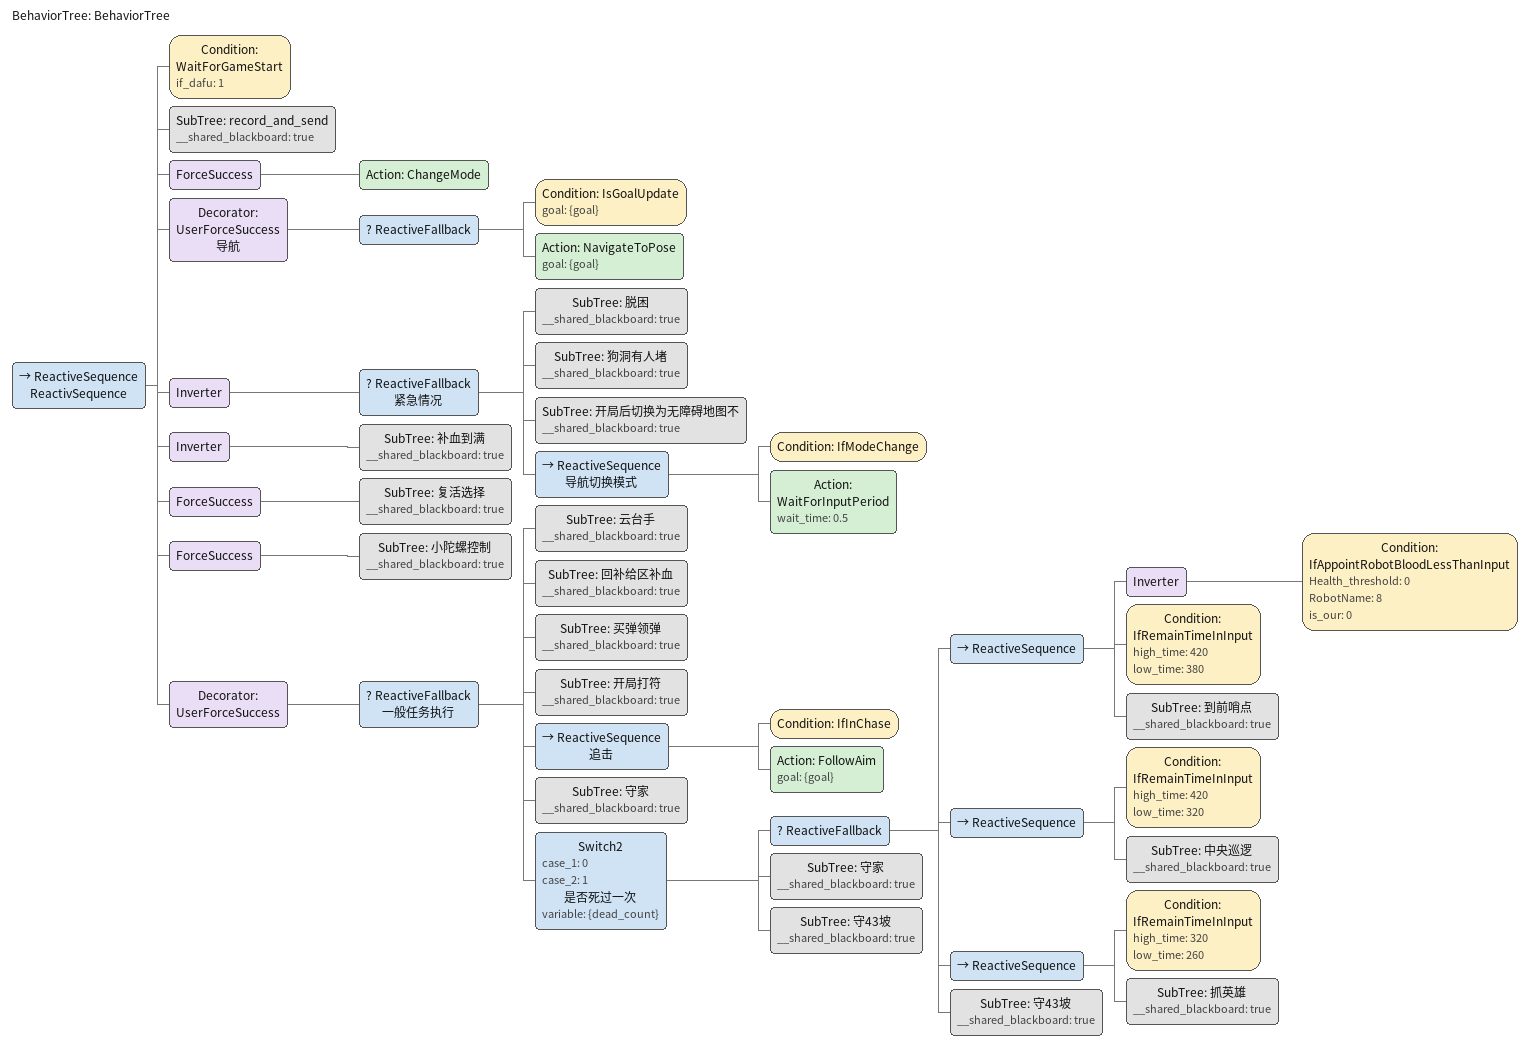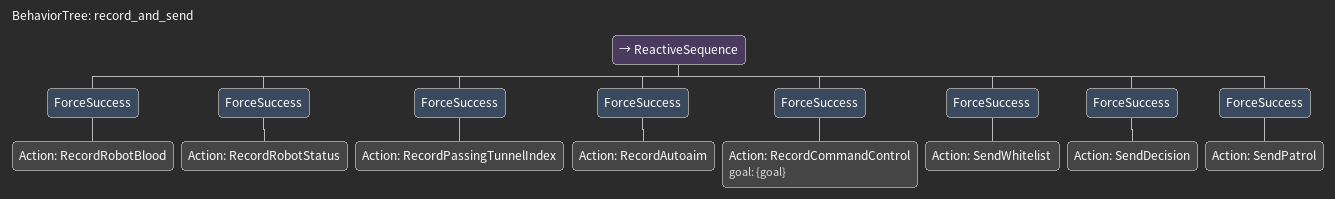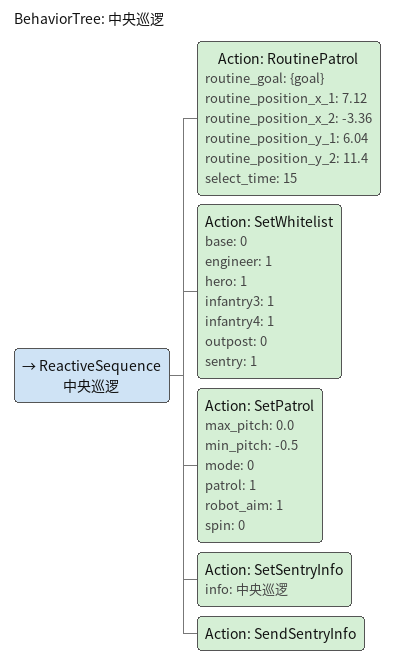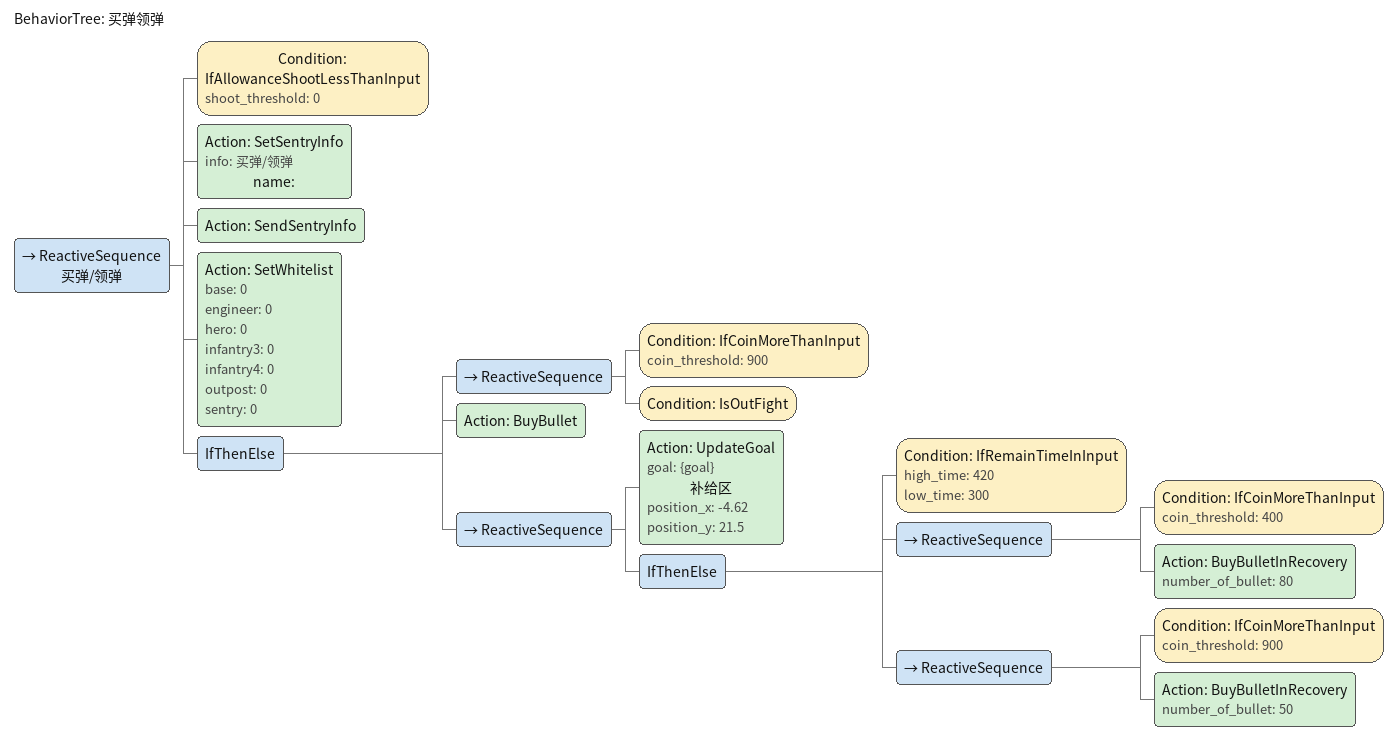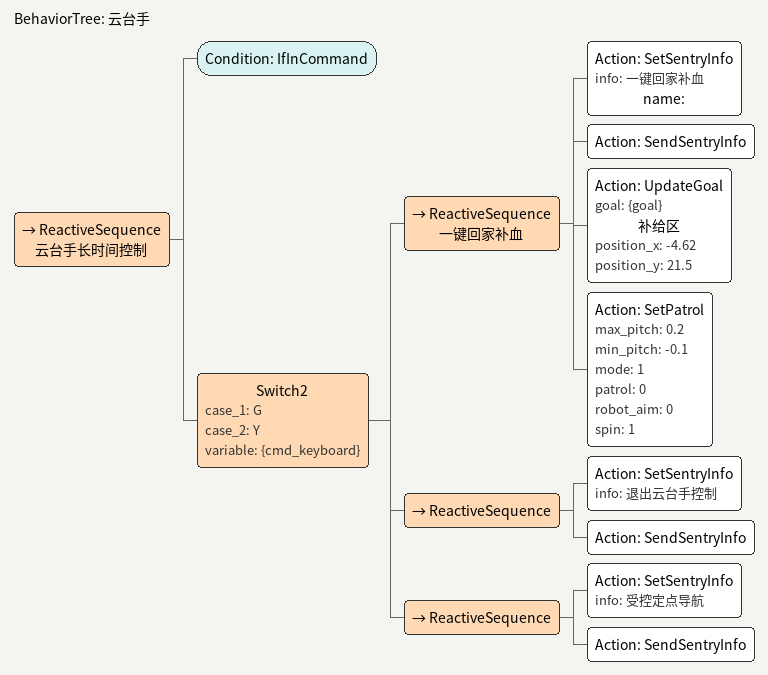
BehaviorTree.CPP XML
<BehaviorTree ID="BehaviorTree">
    <ReactiveSequence name="ReactivSequence">
        <Condition ID="WaitForGameStart" if_dafu="1"/>
        <SubTree ID="record_and_send" __shared_blackboard="true"/>
        <ForceSuccess>
            <Action ID="ChangeMode"/>
        </ForceSuccess>
        <Decorator ID="UserForceSuccess" name="导航">
            <ReactiveFallback>
                <Condition ID="IsGoalUpdate" goal="{goal}"/>
                <Action ID="NavigateToPose" goal="{goal}"/>
            </ReactiveFallback>
        </Decorator>
        <Inverter>
            <ReactiveFallback name="紧急情况">
                <SubTree ID="脱困" __shared_blackboard="true"/>
                <SubTree ID="狗洞有人堵" __shared_blackboard="true"/>
                <SubTree ID="开局后切换为无障碍地图不" __shared_blackboard="true"/>
                <ReactiveSequence name="导航切换模式">
                    <Condition ID="IfModeChange"/>
                    <Action ID="WaitForInputPeriod" wait_time="0.5"/>
                </ReactiveSequence>
            </ReactiveFallback>
        </Inverter>
        <Inverter>
            <SubTree ID="补血到满" __shared_blackboard="true"/>
        </Inverter>
        <ForceSuccess>
            <SubTree ID="复活选择" __shared_blackboard="true"/>
        </ForceSuccess>
        <ForceSuccess>
            <SubTree ID="小陀螺控制" __shared_blackboard="true"/>
        </ForceSuccess>
        <Decorator ID="UserForceSuccess">
            <ReactiveFallback name="一般任务执行">
                <SubTree ID="云台手" __shared_blackboard="true"/>
                <SubTree ID="回补给区补血" __shared_blackboard="true"/>
                <SubTree ID="买弹领弹" __shared_blackboard="true"/>
                <SubTree ID="开局打符" __shared_blackboard="true"/>
                <ReactiveSequence name="追击">
                    <Condition ID="IfInChase"/>
                    <Action ID="FollowAim" goal="{goal}"/>
                </ReactiveSequence>
                <SubTree ID="守家" __shared_blackboard="true"/>
                <Switch2 case_1="0" case_2="1" name="是否死过一次" variable="{dead_count}">
                    <ReactiveFallback>
                        <ReactiveSequence>
                            <Inverter>
                                <Condition Health_threshold="0" ID="IfAppointRobotBloodLessThanInput" RobotName="8" is_our="0"/>
                            </Inverter>
                            <Condition ID="IfRemainTimeInInput" high_time="420" low_time="380"/>
                            <SubTree ID="到前哨点" __shared_blackboard="true"/>
                        </ReactiveSequence>
                        <ReactiveSequence>
                            <Condition ID="IfRemainTimeInInput" high_time="420" low_time="320"/>
                            <SubTree ID="中央巡逻" __shared_blackboard="true"/>
                        </ReactiveSequence>
                        <ReactiveSequence>
                            <Condition ID="IfRemainTimeInInput" high_time="320" low_time="260"/>
                            <SubTree ID="抓英雄" __shared_blackboard="true"/>
                        </ReactiveSequence>
                        <SubTree ID="守43坡" __shared_blackboard="true"/>
                    </ReactiveFallback>
                    <SubTree ID="守家" __shared_blackboard="true"/>
                    <SubTree ID="守43坡" __shared_blackboard="true"/>
                </Switch2>
            </ReactiveFallback>
        </Decorator>
    </ReactiveSequence>
</BehaviorTree>

<BehaviorTree ID="record_and_send">
    <ReactiveSequence>
        <ForceSuccess>
            <Action ID="RecordRobotBlood"/>
        </ForceSuccess>
        <ForceSuccess>
            <Action ID="RecordRobotStatus"/>
        </ForceSuccess>
        <ForceSuccess>
            <Action ID="RecordPassingTunnelIndex"/>
        </ForceSuccess>
        <ForceSuccess>
            <Action ID="RecordAutoaim"/>
        </ForceSuccess>
        <ForceSuccess>
            <Action ID="RecordCommandControl" goal="{goal}"/>
        </ForceSuccess>
        <ForceSuccess>
            <Action ID="SendWhitelist"/>
        </ForceSuccess>
        <ForceSuccess>
            <Action ID="SendDecision"/>
        </ForceSuccess>
        <ForceSuccess>
            <Action ID="SendPatrol"/>
        </ForceSuccess>
    </ReactiveSequence>
</BehaviorTree>

<BehaviorTree ID="中央巡逻">
    <ReactiveSequence name="中央巡逻">
        <Action ID="RoutinePatrol" routine_goal="{goal}" routine_position_x_1="7.12" routine_position_x_2="-3.36" routine_position_y_1="6.04" routine_position_y_2="11.4" select_time="15"/>
        <Action ID="SetWhitelist" base="0" engineer="1" hero="1" infantry3="1" infantry4="1" outpost="0" sentry="1"/>
        <Action ID="SetPatrol" max_pitch="0.0" min_pitch="-0.5" mode="0" patrol="1" robot_aim="1" spin="0"/>
        <Action ID="SetSentryInfo" info="中央巡逻"/>
        <Action ID="SendSentryInfo"/>
    </ReactiveSequence>
</BehaviorTree>

<BehaviorTree ID="买弹领弹">
    <ReactiveSequence name="买弹/领弹">
        <Condition ID="IfAllowanceShootLessThanInput" shoot_threshold="0"/>
        <Action ID="SetSentryInfo" info="买弹/领弹" name=""/>
        <Action ID="SendSentryInfo"/>
        <Action ID="SetWhitelist" base="0" engineer="0" hero="0" infantry3="0" infantry4="0" outpost="0" sentry="0"/>
        <IfThenElse>
            <ReactiveSequence>
                <Condition ID="IfCoinMoreThanInput" coin_threshold="900"/>
                <Condition ID="IsOutFight"/>
            </ReactiveSequence>
            <Action ID="BuyBullet"/>
            <ReactiveSequence>
                <Action ID="UpdateGoal" goal="{goal}" name="补给区" position_x="-4.62" position_y="21.5"/>
                <IfThenElse>
                    <Condition ID="IfRemainTimeInInput" high_time="420" low_time="300"/>
                    <ReactiveSequence>
                        <Condition ID="IfCoinMoreThanInput" coin_threshold="400"/>
                        <Action ID="BuyBulletInRecovery" number_of_bullet="80"/>
                    </ReactiveSequence>
                    <ReactiveSequence>
                        <Condition ID="IfCoinMoreThanInput" coin_threshold="900"/>
                        <Action ID="BuyBulletInRecovery" number_of_bullet="50"/>
                    </ReactiveSequence>
                </IfThenElse>
            </ReactiveSequence>
        </IfThenElse>
    </ReactiveSequence>
</BehaviorTree>

<BehaviorTree ID="云台手">
    <ReactiveSequence name="云台手长时间控制">
        <Condition ID="IfInCommand"/>
        <Switch2 case_1="G" case_2="Y" variable="{cmd_keyboard}">
            <ReactiveSequence name="一键回家补血">
                <Action ID="SetSentryInfo" info="一键回家补血" name=""/>
                <Action ID="SendSentryInfo"/>
                <Action ID="UpdateGoal" goal="{goal}" name="补给区" position_x="-4.62" position_y="21.5"/>
                <Action ID="SetPatrol" max_pitch="0.2" min_pitch="-0.1" mode="1" patrol="0" robot_aim="0" spin="1"/>
            </ReactiveSequence>
            <ReactiveSequence>
                <Action ID="SetSentryInfo" info="退出云台手控制"/>
                <Action ID="SendSentryInfo"/>
            </ReactiveSequence>
            <ReactiveSequence>
                <Action ID="SetSentryInfo" info="受控定点导航"/>
                <Action ID="SendSentryInfo"/>
            </ReactiveSequence>
        </Switch2>
    </ReactiveSequence>
</BehaviorTree>
